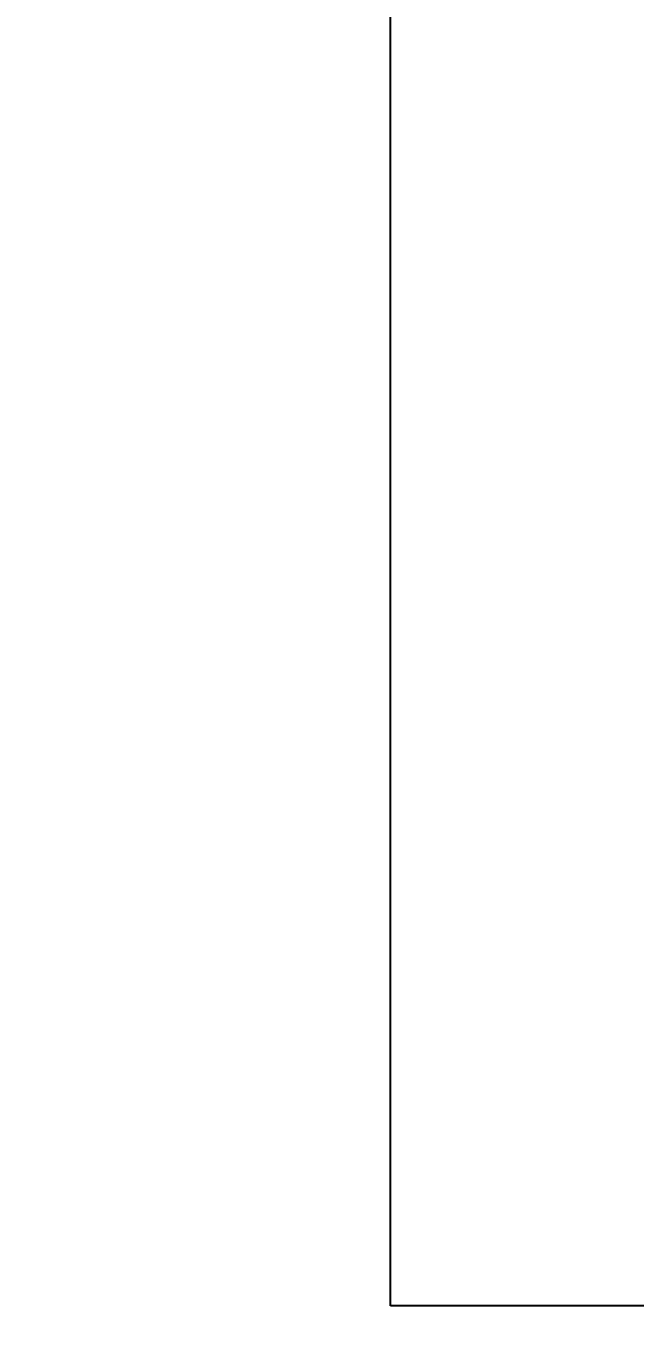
# Model space of a CAD drawing. Header units: millimetres. Extents: x -176651 to 424033, y -469666 to 486614.
# Drawn here: x 226145 to 227225, y 58434 to 60734 of the extents above; entities that cross this region are included whole.
import ezdxf
from ezdxf import colors
from ezdxf.entities.mleader import LeaderData, LeaderLine
from ezdxf.math import Vec2, Vec3

# ---------------------------------------------------------------- set-up
doc = ezdxf.new("R2010")
doc.units = ezdxf.units.MM
doc.linetypes.add('1625_West Villa$0$DASHED', pattern=[0.75, 0.5, -0.25])
for name, color, linetype in [('1625_West Villa$0$ad-Elevation 10', 8, 'Continuous'), ('1625_West Villa$0$ad-Furniture', 8, 'Continuous'), ('Site Levels$0$ad-Lvl-Entance road', 4, 'Continuous'), ('Site Levels$0$ad-Lvl-Plinth', 30, 'Continuous')]:
    doc.layers.add(name, color=color, linetype=linetype)
doc.layers.add('1625_West Villa$0$ad-Landscape', color=8, linetype='Continuous', lineweight=35)
doc.styles.add('Site Levels$0$Sections_The woods Site plan_Entrances$0$Standard', font='arial.ttf')
doc.styles.add('Site Levels$0$Standard', font='arial.ttf')

# ---------------------------------------------------------------- blocks, each defined once
blk = doc.blocks.new('1625_West Villa$0$bamboo')
at = {"layer": '1625_West Villa$0$ad-Landscape', "color": 76}
for points in [[(-780.7, 1200.9), (-752.3, 1166.4), (-912.5, 1150.2), (-789.3, 1193.8)], [(-802.5, 1139.6), (-782.6, 1098), (-891.6, 1037.1), (-795.3, 1130.9)], [(-959.1, 700.5), (-817.2, 774), (-930.7, 666), (-952, 691.8)], [(-918.2, 114.1), (-776.2, 187.7), (-889.7, 79.6), (-911, 105.5)]]:
    blk.add_lwpolyline(points, dxfattribs=at)
at = {"layer": '1625_West Villa$0$ad-Landscape', "color": 62}
for points in [[(-835, 1007.8), (-876.2, 987.1), (-939.2, 1094.8), (-843.4, 1000.5)], [(-854.3, 961.7), (-964.6, 970), (-872.5, 931.4), (-862.8, 954.4)], [(-1166, 756.5), (-1215.3, 904.1), (-1191.8, 735.2), (-1166, 756.5)], [(-906.4, 902.3), (-969.4, 907), (-954.8, 890.1), (-914.9, 895)], [(-1150.2, 755), (-1008.3, 828.6), (-1121.8, 720.5), (-1143.1, 746.4)], [(-974.8, 702), (-1024.2, 849.6), (-1000.7, 680.7), (-974.8, 702)], [(-1190.3, 750.9), (-1161.9, 716.5), (-1322.1, 700.2), (-1198.9, 743.8)], [(-1212, 689.6), (-1192.2, 648), (-1301.2, 587.1), (-1204.9, 680.9)], [(-999.2, 696.4), (-970.7, 661.9), (-1131, 645.7), (-1007.8, 689.3)], [(-1166.4, 669.3), (-1176.9, 559.2), (-1136.4, 650.5), (-1159.3, 660.7)], [(-1059.9, 523.7), (-1093.8, 494.6), (-1113.3, 654.4), (-1067.1, 532.2)], [(-1102, 678.9), (-1023.4, 671.3), (-1112.1, 656.1), (-1110.6, 671.8)], [(-1020.9, 635), (-1001.1, 593.4), (-1110, 532.6), (-1013.8, 626.4)], [(-1121.7, 544.2), (-1162.9, 523.5), (-1225.9, 631.2), (-1130.2, 536.9)], [(-1108, 616), (-1114, 553.1), (-1096.8, 567.3), (-1100.9, 607.4)], [(-975.2, 614.7), (-985.8, 504.7), (-945.3, 596), (-968.1, 606.1)], [(-910.8, 624.4), (-832.2, 616.8), (-921, 601.5), (-919.5, 617.3)], [(-1288.8, 429.3), (-1338.2, 576.9), (-1314.7, 408), (-1288.8, 429.3)], [(-1053.8, 499.5), (-907.2, 551.9), (-1075.6, 524.9), (-1053.8, 499.5)], [(-916.9, 561.5), (-922.9, 498.6), (-905.6, 512.8), (-909.7, 552.9)], [(-1273.1, 427.7), (-1131.2, 501.3), (-1244.7, 393.3), (-1266, 419.1)], [(-1141, 498.1), (-1251.3, 506.4), (-1159.2, 467.8), (-1149.5, 490.8)], [(-1193.1, 438.6), (-1256.1, 443.4), (-1241.5, 426.4), (-1201.6, 431.4)], [(-1130.1, 433.9), (-1136.1, 355.2), (-1153.1, 443.6), (-1137.4, 442.4)], [(-1055, 483.7), (-978.6, 343.4), (-1088.9, 454.6), (-1063.5, 476.4)], [(-1313.2, 423.7), (-1284.7, 389.2), (-1445, 373), (-1321.8, 416.6)], [(-1334.9, 362.3), (-1315.1, 320.7), (-1424, 259.8), (-1327.8, 353.7)], [(-1289.2, 342), (-1299.8, 231.9), (-1259.3, 323.3), (-1282.1, 333.4)], [(-1224.9, 351.7), (-1146.2, 344), (-1235, 328.8), (-1233.5, 344.6)], [(-1230.9, 288.8), (-1236.9, 225.9), (-1219.6, 240.1), (-1223.8, 280.1)], [(-1166, 102), (-1215.3, 249.6), (-1191.8, 80.7), (-1166, 102)], [(-933.9, 115.6), (-983.2, 263.3), (-959.7, 94.3), (-933.9, 115.6)], [(-1150.2, 100.5), (-1008.3, 174), (-1121.8, 66), (-1143.1, 91.9)], [(-1357.1, -48), (-1406.5, 99.6), (-1382.9, -69.3), (-1357.1, -48)], [(-958.2, 110.1), (-929.8, 75.6), (-1090, 59.3), (-966.8, 103)], [(-1190.3, 96.4), (-1161.9, 61.9), (-1322.1, 45.7), (-1198.9, 89.3)], [(-979.9, 48.7), (-960.1, 7.1), (-1069.1, -53.8), (-972.8, 40.1)], [(-1341.4, -49.5), (-1199.5, 24), (-1312.9, -84), (-1334.3, -58.1)], [(-1212, 35.1), (-1192.2, -6.5), (-1301.2, -67.4), (-1204.9, 26.4)], [(-1166.4, 14.8), (-1176.9, -95.3), (-1136.4, -4), (-1159.3, 6.1)], [(-1102, 24.4), (-1023.4, 16.8), (-1112.1, 1.6), (-1110.6, 17.3)], [(-934.3, 28.4), (-944.8, -81.7), (-904.3, 9.6), (-927.2, 19.8)], [(-1108, -38.5), (-1114, -101.4), (-1096.8, -87.2), (-1100.9, -47.1)], [(-1381.4, -53.6), (-1353, -88.1), (-1513.2, -104.3), (-1390.1, -60.7)], [(-1403.2, -114.9), (-1383.3, -156.5), (-1492.3, -217.4), (-1396.1, -123.6)], [(-1357.5, -135.2), (-1368, -245.3), (-1327.6, -154), (-1350.4, -143.9)], [(-1293.1, -125.6), (-1214.5, -133.2), (-1303.2, -148.4), (-1301.7, -132.7)], [(-1143.7, -283.2), (-1143, -123.3), (-1099.9, -274), (-1132.7, -280.9)], [(-1299.1, -188.5), (-1305.1, -251.4), (-1287.9, -237.2), (-1292, -197.1)], [(-799.7, -170.1), (-910, -161.8), (-817.9, -200.4), (-808.2, -177.3)], [(-1053.9, -275.7), (-1010.7, -209.6), (-1038.4, -295.3), (-1051.6, -286.6)], [(-851.8, -229.5), (-914.8, -224.8), (-900.2, -241.7), (-860.3, -236.8)], [(-1152.3, -296.4), (-1306, -271.7), (-1145.4, -329.2), (-1152.3, -296.4)], [(-841.4, -403.5), (-875.3, -432.7), (-894.8, -272.8), (-848.7, -395.1)], [(-1158.7, -320.6), (-1114.9, -311.4), (-1174.8, -460.8), (-1156.4, -331.5)], [(-1075.2, -337.2), (-982.6, -397.6), (-1044.7, -319.4), (-1064.3, -334.9)], [(-903.2, -383.1), (-944.4, -403.7), (-1007.5, -296), (-911.7, -390.3)], [(-1000.9, -310.2), (-948, -344.7), (-952.6, -322.9), (-990, -307.9)], [(-1114.4, -368.3), (-1068.3, -370), (-1064.9, -494.8), (-1103.4, -366)], [(-922.6, -429.1), (-1032.9, -420.9), (-940.7, -459.5), (-931.1, -436.4)], [(-1179.6, -607.1), (-1229, -459.4), (-1205.5, -628.4), (-1179.6, -607.1)], [(-974.6, -488.6), (-1037.7, -483.9), (-1023.1, -500.8), (-983.1, -495.9)], [(-911.6, -493.3), (-917.6, -572.1), (-934.7, -483.7), (-918.9, -484.8)], [(-1163.9, -608.6), (-1022, -535), (-1135.5, -643.1), (-1156.8, -617.2)], [(-1204, -612.6), (-1175.5, -647.1), (-1335.8, -663.4), (-1212.6, -619.7)], [(-1084.1, -757), (-1133.4, -609.4), (-1109.9, -778.4), (-1084.1, -757)], [(-1225.7, -674), (-1205.9, -715.6), (-1314.8, -776.5), (-1218.6, -682.6)], [(-889.6, -724), (-930.8, -744.6), (-993.8, -636.9), (-898.1, -731.2)], [(-1180, -694.3), (-1190.5, -804.4), (-1150.1, -713.1), (-1172.9, -702.9)], [(-1115.6, -684.7), (-1037, -692.3), (-1125.7, -707.5), (-1124.2, -691.8)], [(-1068.3, -758.6), (-926.4, -685), (-1039.9, -793.1), (-1061.2, -767.2)], [(-1108.4, -762.6), (-1079.9, -797.1), (-1240.2, -813.4), (-1117, -769.7)], [(-1121.6, -747.6), (-1127.7, -810.5), (-1110.4, -796.3), (-1114.5, -756.2)], [(-908.9, -770), (-1019.2, -761.8), (-927.1, -800.3), (-917.4, -777.3)], [(-1130.1, -824), (-1110.3, -865.6), (-1219.3, -926.5), (-1123, -832.6)], [(-961, -829.5), (-1024, -824.8), (-1009.5, -841.7), (-969.5, -836.8)], [(-898, -834.2), (-904, -913), (-921, -824.6), (-905.3, -825.7)], [(-1084.5, -844.3), (-1095, -954.4), (-1054.5, -863.1), (-1077.3, -852.9)], [(-1020.1, -834.7), (-941.4, -842.3), (-1030.2, -857.5), (-1028.7, -841.8)], [(-865.6, -975.2), (-915, -827.6), (-891.5, -996.5), (-865.6, -975.2)], [(-1026.1, -897.6), (-1032.1, -960.5), (-1014.9, -946.3), (-1019, -906.2)], [(-889.9, -980.8), (-861.5, -1015.3), (-1021.7, -1031.5), (-898.6, -987.9)], [(-911.7, -1042.2), (-891.9, -1083.8), (-1000.8, -1144.6), (-904.6, -1050.8)]]:
    blk.add_lwpolyline(points, dxfattribs=at)
blk = doc.blocks.new('1625_West Villa$0$zw$DAD3')
at = {"transparency": 33554610}
h = blk.add_hatch(dxfattribs=at)
h.set_pattern_fill('DOTS', color=35, scale=20, angle=360)
h.set_pattern_definition([(360, (-800139.518, 271344.397), (15.875, 31.75), [0, -31.75])])
h.paths.add_polyline_path([(450, -2530), (2915, -2530), (2915, -450), (450, -450)])
at = {"layer": '1625_West Villa$0$ad-Elevation 10', "linetype": '1625_West Villa$0$DASHED'}
blk.add_lwpolyline([(0, -2980), (3365, -2980), (3365, 0), (0, 0)], close=True, dxfattribs=at)
at = {"layer": '1625_West Villa$0$ad-Elevation 10'}
blk.add_lwpolyline([(450, -2530), (2915, -2530), (2915, -450), (450, -450)], close=True, dxfattribs=at)
at = {"layer": '1625_West Villa$0$ad-Elevation 10', "linetype": '1625_West Villa$0$DASHED'}
for points in [[(0, -943.3), (3365, -943.3)], [(0, -1043.3), (3365, -1043.3)], [(0, -1936.7), (3365, -1936.7)], [(0, -2036.7), (3365, -2036.7)]]:
    blk.add_lwpolyline(points, dxfattribs=at)
at = {"layer": '1625_West Villa$0$ad-Landscape', "linetype": 'Continuous', "xscale": 0.473259546584505, "yscale": 0.473259546584505, "zscale": 0.473259546584505, "rotation": 359.9999999999999}
blk.add_blockref('1625_West Villa$0$bamboo', (1292.6, -1624.9), dxfattribs=at)
blk = doc.blocks.new('1625_West Villa$0$zw$66EE')
at = {"layer": '1625_West Villa$0$ad-Furniture', "rotation": 359.9999999999997}
blk.add_blockref('1625_West Villa$0$zw$DAD3', (3610, 8185), dxfattribs=at)
blk = doc.blocks.new('1625_West Villa')
at = {"layer": '1625_West Villa$0$ad-Furniture'}
blk.add_blockref('1625_West Villa$0$zw$66EE', (0, 0), dxfattribs=at)
blk = doc.blocks.new("All Plot's Villa Plans")
at = {"ltscale": 5}
blk.add_blockref('1625_West Villa', (222742.3, 53304.9), dxfattribs=at)
blk = doc.blocks.new('Site Levels$0$zw$63CD')
at = {"layer": 'Site Levels$0$ad-Lvl-Plinth', "insert": (236117.3, -39693.3), "char_height": 1269.985, "width": 5416.267, "attachment_point": 5, "style": 'Site Levels$0$Sections_The woods Site plan_Entrances$0$Standard', "bg_fill": 19, "box_fill_scale": 1.5, "bg_fill_color": 257, "bg_fill_transparency": 0}
blk.add_mtext('\\pxt4;497.54', dxfattribs=at)
blk = doc.blocks.new('Site Levels$0$zw$1B0B')
at = {"layer": 'Site Levels$0$ad-Lvl-Entance road'}
ml = blk.add_multileader_mtext('Standard', dxfattribs=at)
ml.set_content('{\\fArial|b1|i0|c0|p34;496.79}', color=256, style='Site Levels$0$Standard')
ml.set_leader_properties()
ml.build(insert=Vec2(0, 0))
ml.multileader.update_dxf_attribs({"has_text_frame": 1, "arrow_head_size": 1219.2, "scale": 12})
ctx = ml.context
ctx.base_point, ctx.scale, ctx.char_height, ctx.arrow_head_size, ctx.landing_gap_size, ctx.plane_origin = Vec3(215314.5, -39776.4), 12, 1219.186, 1219.2, 609.6, Vec3(213475.2, -35056.2)
notes = []
notes.append((ctx, [(0, (1, 1, 0), (214469.5, -39776.4), (1, 0), 845, [(0, [(213475.2, -35056.2)], 0, [])])]))
ctx.mtext.insert, ctx.mtext.width, ctx.mtext.defined_height, ctx.mtext.flow_direction = Vec3(215924.1, -39156), 5138.489, 1392.4, 5
ctx.mtext.has_bg_fill, ctx.mtext.bg_color, ctx.mtext.bg_scale_factor, ctx.mtext.bg_transparency, ctx.mtext.use_window_bg_color = 1, -1027028792, 1.5, 0, 1
for ctx, leaders in notes:
    for number, flags, end, landing, length, lines in leaders:
        leader = LeaderData()
        leader.index, (leader.has_last_leader_line, leader.has_dogleg_vector, leader.attachment_direction) = number, flags
        leader.last_leader_point, leader.dogleg_vector, leader.dogleg_length = Vec3(end), Vec3(landing), length
        for number, points, colour, breaks in lines:
            line = LeaderLine()
            line.index, line.vertices, line.color, line.breaks = number, Vec3.list(points), colors.encode_raw_color(colour), breaks
            leader.lines.append(line)
        ctx.leaders.append(leader)
blk = doc.blocks.new('Site Levels')
at = {"layer": 'Site Levels$0$ad-Lvl-Entance road', "ltscale": 5}
blk.add_blockref('Site Levels$0$zw$1B0B', (-5982.9, 99418.6), dxfattribs=at)
at = {"layer": 'Site Levels$0$ad-Lvl-Plinth', "ltscale": 5}
blk.add_blockref('Site Levels$0$zw$63CD', (-5982.9, 99418.6), dxfattribs=at)

msp = doc.modelspace()

# ---------------------------------------------------------------- block references
at = {"ltscale": 5}
msp.add_blockref("All Plot's Villa Plans", (0, 0), dxfattribs=at)

# ---------------------------------------------------------------- next in the draw order: block references
msp.add_blockref('Site Levels', (0, 0), dxfattribs=at)

doc.saveas('drawing.dxf')
